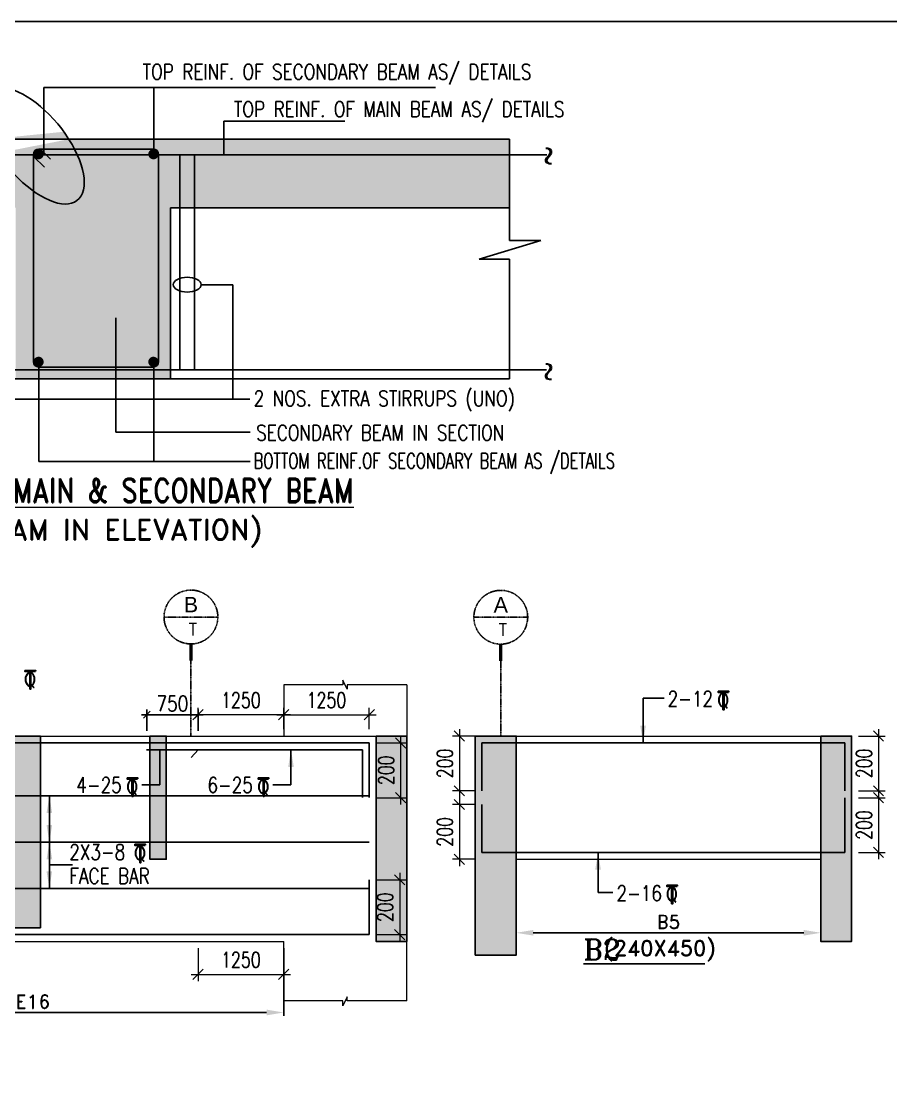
# Model space of a CAD drawing. Header units: millimetres. Extents: x 2061841 to 105821645, y -77612 to 48520811.
# Drawn here: x 2898143 to 2910842, y 43650 to 59297 of the extents above; entities that cross this region are included whole.
import ezdxf
from ezdxf.enums import TextEntityAlignment as Align

# ---------------------------------------------------------------- set-up
doc = ezdxf.new("R2010")
doc.units = ezdxf.units.MM
doc.header["$LTSCALE"] = 10
doc.header["$MEASUREMENT"] = 0
for name, pattern in [('$0$HIDDEN', [0.375, 0.25, -0.125]), ('AUDIT_I_161129175419-5', [0]), ('BASEMENT COLUMN SETTING OUT-PART 2_R4$0$CENTER', [2, 1.25, -0.25, 0.25, -0.25]), ('CENTER', [2, 1.25, -0.25, 0.25, -0.25])]:
    doc.linetypes.add(name, pattern=pattern)
for name, color, linetype in [('A-Grid-Tower', 8, 'CENTER'), ('BASEMENT COLUMN SETTING OUT-PART 2_R4$0$A-GRID-MAIN', 2, 'BASEMENT COLUMN SETTING OUT-PART 2_R4$0$CENTER'), ('BEAM', 4, 'Continuous'), ('BEAM HATCH', 252, 'Continuous'), ('BORDER', 5, 'Continuous'), ('DIM1', 3, 'Continuous'), ('HATCH', 33, 'Continuous'), ('LEADER', 3, 'Continuous'), ('REIN', 1, 'Continuous'), ('reinf', 1, 'Continuous'), ('S-BEAM', 4, 'Continuous'), ('SHEET', 7, 'Continuous'), ('VIN_BEAM', 4, 'Continuous')]:
    doc.layers.add(name, color=color, linetype=linetype)
for name, color, linetype, lineweight in [('GEN-LEDAR', 3, 'Continuous', 0), ('TEXT', 2, 'Continuous', 25), ('TEXT 3', 1, 'Continuous', 18), ('VIN_SLAB DIMENSION', 3, 'Continuous', 13)]:
    doc.layers.add(name, color=color, linetype=linetype, lineweight=lineweight)
doc.styles.add('200', font='romand.shx', dxfattribs={"width": 0.8, "height": 225})
doc.styles.add('BASEMENT COLUMN SETTING OUT-PART 2_R4$0$MAS-TXTL', font='arial.ttf', dxfattribs={"height": 200})
doc.styles.add('BASEMENT COLUMN SETTING OUT-PART 2_R4$0$MAS-TXTS', font='romans.shx', dxfattribs={"width": 0.8, "height": 180})
doc.styles.add('GRID', font='romand.shx')
doc.styles.add('PK', font='romand.shx', dxfattribs={"width": 0.7, "height": 225})
doc.styles.add('PRP 100', font='romand.shx', dxfattribs={"width": 0.75})
doc.styles.add('RD', font='romand.shx', dxfattribs={"width": 0.9, "height": 225})
doc.styles.add('ROMAND', font='romand', dxfattribs={"height": 200})
doc.styles.add('RT', font='romant.shx', dxfattribs={"height": 250})
doc.dimstyles.new('dim', dxfattribs={"dimtxt": 225, "dimasz": 150, "dimexe": 100, "dimexo": 100, "dimgap": 100, "dimtad": 1, "dimdec": 0, "dimlfac": -1, "dimrnd": 5, "dimdsep": 46, "dimtxsty": 'PRP 100', "dimblk": 'OBLIQUE', "dimcen": 1.5, "dimdle": 100, "dimclrd": 3, "dimclre": 3, "dimclrt": 2, "dimadec": 0, "dimazin": 0, "dimtfac": 1, "dimtdec": 0, "dimtix": 1, "dimtmove": 0, "dimatfit": 3, "dimldrblk": 'OBLIQUE', "dimfxl": 200, "dimlwd": -1, "dimlwe": -1, "dimarcsym": 0})
doc.dimstyles.new('GR', dxfattribs={"dimtxt": 225, "dimasz": 100, "dimexe": 50, "dimexo": 50, "dimgap": 40, "dimtad": 1, "dimdec": 0, "dimzin": 0, "dimdsep": 46, "dimtxsty": 'RD', "dimblk1": 'OBLIQUE', "dimblk2": 'OBLIQUE', "dimsah": 1, "dimcen": 0, "dimdle": 100, "dimclrd": 3, "dimclre": 3, "dimclrt": 2, "dimadec": 0, "dimazin": 0, "dimtfac": 1, "dimtdec": 0, "dimtix": 1, "dimtmove": 0, "dimatfit": 3, "dimfxl": 1, "dimtolj": 1, "dimtzin": 0, "dimarcsym": 0})
doc.dimstyles.new('GR1', dxfattribs={"dimtxt": 225, "dimasz": 125, "dimexe": 125, "dimexo": 100, "dimgap": 50, "dimtad": 1, "dimdec": 0, "dimzin": 3, "dimdsep": 46, "dimtxsty": '200', "dimblk1": 'OBLIQUE', "dimblk2": 'OBLIQUE', "dimsah": 1, "dimcen": 0.0625, "dimdle": 125, "dimclrd": 3, "dimclre": 3, "dimclrt": 2, "dimadec": 0, "dimazin": 0, "dimtfac": 1, "dimtdec": 0, "dimtix": 1, "dimtmove": 0, "dimatfit": 3, "dimfxl": 1, "dimtolj": 1, "dimtzin": 0, "dimarcsym": 0})
doc.dimstyles.new('GR2', dxfattribs={"dimtxt": 225, "dimasz": 100, "dimexe": 75, "dimexo": 75, "dimgap": 50, "dimtad": 1, "dimdec": 0, "dimdsep": 46, "dimtxsty": '200', "dimblk1": 'OBLIQUE', "dimblk2": 'OBLIQUE', "dimsah": 1, "dimcen": 50, "dimdle": 75, "dimclrd": 3, "dimclre": 3, "dimclrt": 2, "dimadec": 0, "dimazin": 0, "dimtfac": 1, "dimtdec": 0, "dimtix": 1, "dimtmove": 0, "dimatfit": 3, "dimldrblk": 'OBLIQUE', "dimfxl": 1, "dimtolj": 1, "dimtzin": 0, "dimarcsym": 0})
doc.dimstyles.new('GRID', dxfattribs={"dimtxt": 300, "dimasz": 75, "dimexe": 50, "dimexo": 50, "dimgap": 60, "dimtad": 1, "dimdec": 0, "dimdsep": 46, "dimtxsty": 'GRID', "dimblk1": 'OBLIQUE', "dimblk2": 'OBLIQUE', "dimsah": 1, "dimcen": 2.5, "dimdle": 50, "dimclrd": 3, "dimclre": 3, "dimclrt": 2, "dimadec": 0, "dimazin": 0, "dimtfac": 1, "dimtdec": 0, "dimtmove": 0, "dimatfit": 3, "dimldrblk": 'OBLIQUE', "dimfxl": 1, "dimarcsym": 0})

# ---------------------------------------------------------------- blocks, each defined once
blk = doc.blocks.new('*D1760')
at = {"layer": 'Defpoints', "color": 0, "linetype": 'Continuous', "ltscale": 20, "transparency": 16777216}
for p in [(2894645, 45562, 0), (2901975, 45424, 0), (2901975, 44820)]:
    blk.add_point(p, dxfattribs=at)
at = {"layer": 'DIM1', "color": 3, "linetype": 'Continuous', "lineweight": -2, "ltscale": 20, "transparency": 16777216}
for p, q in [((2894645, 45512), (2894645, 44770)), ((2901975, 45374), (2901975, 44770)), ((2894895, 44820), (2901725, 44820))]:
    blk.add_line(p, q, dxfattribs=at)
at = {"layer": 'DIM1', "color": 3, "linetype": 'Continuous', "ltscale": 20, "transparency": 16777216}
for points in [[(2894895, 44862), (2894895, 44778), (2894645, 44820)], [(2901725, 44862), (2901725, 44778), (2901975, 44820)]]:
    blk.add_solid(points, dxfattribs=at)
at = {"layer": 'DIM1', "color": 2, "linetype": 'Continuous', "ltscale": 20, "transparency": 16777216, "insert": (2898310, 44980), "char_height": 200, "attachment_point": 5, "style": 'GRID'}
blk.add_mtext('E16', dxfattribs=at)
blk = doc.blocks.new('_Oblique')
at = {"color": 0, "linetype": 'ByBlock', "lineweight": -2}
blk.add_line((-0.5, -0.5), (0.5, 0.5), dxfattribs=at)
blk = doc.blocks.new('A$C33BE299A')
at = {"layer": 'SHEET', "color": 4, "style": 'ROMAND'}
for s, height, p in [('T', 170, (-16.2, 0)), ('Q', 125, (-14.4, 26.9))]:
    blk.add_text(s, height=height, dxfattribs=at).set_placement(p)
blk = doc.blocks.new('*D1762')
at = {"layer": 'Defpoints', "color": 0, "linetype": 'Continuous', "ltscale": 20, "transparency": 16777216}
for p in [(2905372, 46466, 21), (2909822, 46376, 0), (2909822, 45984)]:
    blk.add_point(p, dxfattribs=at)
at = {"layer": 'DIM1', "color": 3, "linetype": 'Continuous', "lineweight": -2, "ltscale": 20, "transparency": 16777216}
for p, q in [((2905372, 46416), (2905372, 45934)), ((2909822, 46326), (2909822, 45934)), ((2905622, 45984), (2909572, 45984))]:
    blk.add_line(p, q, dxfattribs=at)
at = {"layer": 'DIM1', "color": 3, "linetype": 'Continuous', "ltscale": 20, "transparency": 16777216}
for points in [[(2905622, 46026), (2905622, 45943), (2905372, 45984)], [(2909572, 46026), (2909572, 45943), (2909822, 45984)]]:
    blk.add_solid(points, dxfattribs=at)
at = {"layer": 'DIM1', "color": 2, "linetype": 'Continuous', "ltscale": 20, "transparency": 16777216, "insert": (2907597, 46144), "char_height": 200, "attachment_point": 5, "style": 'GRID'}
blk.add_mtext('B5', dxfattribs=at)
blk = doc.blocks.new('*D1568')
at = {"layer": 'Defpoints', "color": 0, "transparency": 16777216}
for p in [(2903224, 48758, 52), (2903224, 47958, 51), (2903684, 47958)]:
    blk.add_point(p, dxfattribs=at)
at = {"layer": 'VIN_SLAB DIMENSION', "color": 3, "transparency": 16777216}
for p, q in [((2903684, 48858), (2903684, 47858)), ((2903324, 48758), (2903784, 48758)), ((2903324, 47958), (2903784, 47958))]:
    blk.add_line(p, q, dxfattribs=at)
at = {"layer": 'VIN_SLAB DIMENSION', "color": 3, "transparency": 16777216, "xscale": 150, "yscale": 150, "zscale": 150}
for p, rotation in [((2903684, 48758), 90), ((2903684, 47958), 270)]:
    blk.add_blockref('_Oblique', p, dxfattribs=dict(at, rotation=rotation))
at = {"layer": 'VIN_SLAB DIMENSION', "color": 2, "transparency": 16777216, "insert": (2903471, 48358), "char_height": 225, "attachment_point": 5, "rotation": 90, "style": 'PRP 100'}
blk.add_mtext('200', dxfattribs=at)
blk = doc.blocks.new('OBLIQUE')
blk = doc.blocks.new('*D1569')
at = {"layer": 'Defpoints', "color": 0, "transparency": 16777216}
for p in [(2903224, 46758, 52), (2903224, 45958, 51), (2903671, 45958)]:
    blk.add_point(p, dxfattribs=at)
at = {"layer": 'VIN_SLAB DIMENSION', "color": 3, "transparency": 16777216}
for p, q in [((2903671, 46858), (2903671, 45858)), ((2903324, 46758), (2903771, 46758)), ((2903324, 45958), (2903771, 45958))]:
    blk.add_line(p, q, dxfattribs=at)
at = {"layer": 'VIN_SLAB DIMENSION', "color": 3, "transparency": 16777216, "xscale": 150, "yscale": 150, "zscale": 150}
for p, rotation in [((2903671, 46758), 90), ((2903671, 45958), 270)]:
    blk.add_blockref('_Oblique', p, dxfattribs=dict(at, rotation=rotation))
at = {"layer": 'VIN_SLAB DIMENSION', "color": 2, "transparency": 16777216, "insert": (2903458, 46358), "char_height": 225, "attachment_point": 5, "rotation": 90, "style": 'PRP 100'}
blk.add_mtext('200', dxfattribs=at)
blk = doc.blocks.new('*D1571')
at = {"layer": 'Defpoints', "color": 0, "transparency": 16777216}
for p in [(2900725, 49170), (2900725, 48858), (2901975, 48858)]:
    blk.add_point(p, dxfattribs=at)
at = {"layer": 'VIN_SLAB DIMENSION', "color": 3, "transparency": 16777216}
for p, q in [((2902075, 49170), (2900625, 49170)), ((2900725, 48958), (2900725, 49270)), ((2901975, 48958), (2901975, 49270))]:
    blk.add_line(p, q, dxfattribs=at)
at = {"layer": 'VIN_SLAB DIMENSION', "color": 3, "transparency": 16777216, "xscale": 150, "yscale": 150, "zscale": 150, "rotation": 180}
blk.add_blockref('_Oblique', (2900725, 49170), dxfattribs=at)
at = {"layer": 'VIN_SLAB DIMENSION', "color": 3, "transparency": 16777216, "xscale": 150, "yscale": 150, "zscale": 150}
blk.add_blockref('_Oblique', (2901975, 49170), dxfattribs=at)
at = {"layer": 'VIN_SLAB DIMENSION', "color": 2, "transparency": 16777216, "insert": (2901350, 49382), "char_height": 225, "attachment_point": 5, "style": 'PRP 100'}
blk.add_mtext('1250', dxfattribs=at)
blk = doc.blocks.new('*D1572')
at = {"layer": 'BEAM', "color": 3, "lineweight": -2, "transparency": 16777216}
for p, q in [((2900800, 49170), (2899900, 49170)), ((2899975, 48933), (2899975, 49245)), ((2900725, 48933), (2900725, 49245))]:
    blk.add_line(p, q, dxfattribs=at)
at = {"layer": 'Defpoints', "color": 0, "transparency": 16777216}
for p in [(2899975, 49170), (2899975, 48858, 52), (2900725, 48858, 52)]:
    blk.add_point(p, dxfattribs=at)
at = {"layer": 'BEAM', "color": 3, "lineweight": -2, "transparency": 16777216, "xscale": 100, "yscale": 100, "zscale": 100, "rotation": 180}
blk.add_blockref('_Oblique', (2899975, 49170), dxfattribs=at)
at = {"layer": 'BEAM', "color": 3, "lineweight": -2, "transparency": 16777216, "xscale": 100, "yscale": 100, "zscale": 100}
blk.add_blockref('_Oblique', (2900725, 49170), dxfattribs=at)
at = {"layer": 'BEAM', "color": 2, "transparency": 16777216, "insert": (2900350, 49332), "char_height": 225, "attachment_point": 5, "style": '200'}
blk.add_mtext('\\A1;750', dxfattribs=at)
blk = doc.blocks.new('*D1574')
at = {"layer": 'Defpoints', "color": 0, "transparency": 16777216}
for p in [(2900725, 45858), (2901975, 45858), (2901975, 45377)]:
    blk.add_point(p, dxfattribs=at)
at = {"layer": 'VIN_SLAB DIMENSION', "color": 3, "transparency": 16777216}
for p, q in [((2900725, 45758), (2900725, 45277)), ((2901975, 45758), (2901975, 45277)), ((2900625, 45377), (2902075, 45377))]:
    blk.add_line(p, q, dxfattribs=at)
at = {"layer": 'VIN_SLAB DIMENSION', "color": 3, "transparency": 16777216, "xscale": 150, "yscale": 150, "zscale": 150, "rotation": 180}
blk.add_blockref('_Oblique', (2900725, 45377), dxfattribs=at)
at = {"layer": 'VIN_SLAB DIMENSION', "color": 3, "transparency": 16777216, "xscale": 150, "yscale": 150, "zscale": 150}
blk.add_blockref('_Oblique', (2901975, 45377), dxfattribs=at)
at = {"layer": 'VIN_SLAB DIMENSION', "color": 2, "transparency": 16777216, "insert": (2901350, 45590), "char_height": 225, "attachment_point": 5, "style": 'PRP 100'}
blk.add_mtext('1250', dxfattribs=at)
blk = doc.blocks.new('*D1582')
at = {"layer": 'Defpoints', "color": 0, "transparency": 16777216}
for p in [(2903225, 49170), (2901975, 48858), (2903225, 48858)]:
    blk.add_point(p, dxfattribs=at)
at = {"layer": 'VIN_SLAB DIMENSION', "color": 3, "transparency": 16777216}
for p, q in [((2901875, 49170), (2903325, 49170)), ((2901975, 48958), (2901975, 49270)), ((2903225, 48958), (2903225, 49270))]:
    blk.add_line(p, q, dxfattribs=at)
at = {"layer": 'VIN_SLAB DIMENSION', "color": 3, "transparency": 16777216, "xscale": 150, "yscale": 150, "zscale": 150, "rotation": 180}
blk.add_blockref('_Oblique', (2901975, 49170), dxfattribs=at)
at = {"layer": 'VIN_SLAB DIMENSION', "color": 3, "transparency": 16777216, "xscale": 150, "yscale": 150, "zscale": 150}
blk.add_blockref('_Oblique', (2903225, 49170), dxfattribs=at)
at = {"layer": 'VIN_SLAB DIMENSION', "color": 2, "transparency": 16777216, "insert": (2902600, 49382), "char_height": 225, "attachment_point": 5, "style": 'PRP 100'}
blk.add_mtext('1250', dxfattribs=at)
blk = doc.blocks.new('BASEMENT COLUMN SETTING OUT-PART 2_R4$0$GRID TARGET1')
blk.add_wipeout([(393, -655), (392, -641), (392, -628), (390, -614), (389, -600), (387, -587), (384, -573), (381, -560), (377, -547), (373, -534), (369, -521), (364, -508), (359, -495), (353, -483), (347, -471), (340, -459), (333, -447), (325, -435), (318, -424), (309, -413), (301, -403), (292, -392), (282, -382), (273, -373), (263, -363), (252, -354), (242, -346), (231, -337), (220, -330), (208, -322), (196, -315), (184, -308), (172, -302), (160, -296), (147, -291), (134, -286), (121, -282), (108, -278), (95, -274), (82, -271), (68, -268), (55, -266), (41, -265), (27, -263), (14, -263), (0, -262), (-14, -263), (-27, -263), (-41, -265), (-55, -266), (-68, -268), (-82, -271), (-95, -274), (-108, -278), (-121, -282), (-134, -286), (-147, -291), (-160, -296), (-172, -302), (-184, -308), (-196, -315), (-208, -322), (-220, -330), (-231, -337), (-242, -346), (-252, -354), (-263, -363), (-273, -373), (-282, -382), (-292, -392), (-301, -403), (-309, -413), (-318, -424), (-325, -435), (-333, -447), (-340, -459), (-347, -471), (-353, -483), (-359, -495), (-364, -508), (-369, -521), (-373, -534), (-377, -547), (-381, -560), (-384, -573), (-387, -587), (-389, -600), (-390, -614), (-392, -628), (-392, -641), (-393, -655), (-392, -669), (-392, -682), (-390, -696), (-389, -710), (-387, -723), (-384, -737), (-381, -750), (-377, -763), (-373, -776), (-369, -789), (-364, -802), (-359, -815), (-353, -827), (-347, -839), (-340, -851), (-333, -863), (-325, -875), (-318, -886), (-309, -897), (-301, -907), (-292, -918), (-282, -928), (-273, -937), (-263, -947), (-252, -956), (-242, -964), (-231, -973), (-220, -981), (-208, -988), (-196, -995), (-184, -1002), (-172, -1008), (-160, -1014), (-147, -1019), (-134, -1024), (-121, -1028), (-108, -1032), (-95, -1036), (-82, -1039), (-68, -1042), (-55, -1044), (-41, -1046), (-27, -1047), (-14, -1047), (0, -1048), (14, -1047), (27, -1047), (41, -1046), (55, -1044), (68, -1042), (82, -1039), (95, -1036), (108, -1032), (121, -1028), (134, -1024), (147, -1019), (160, -1014), (172, -1008), (184, -1002), (196, -995), (208, -988), (220, -981), (231, -973), (242, -964), (252, -956), (263, -947), (273, -937), (282, -928), (292, -918), (301, -907), (309, -897), (318, -886), (325, -875), (333, -863), (340, -851), (347, -839), (353, -827), (359, -815), (364, -802), (369, -789), (373, -776), (377, -763), (381, -750), (384, -737), (387, -723), (389, -710), (390, -696), (392, -682), (392, -669)])
blk.add_line((-393, -655), (393, -655))
at = {"const_width": 48.8}
blk.add_lwpolyline([(0, -1048), (0, -1292)], dxfattribs=at)
blk.add_circle((0, -655), 393)
for tag, height, style, p in [('AS', 225, 'BASEMENT COLUMN SETTING OUT-PART 2_R4$0$MAS-TXTL', (0, -586)), ('REF', 180, 'BASEMENT COLUMN SETTING OUT-PART 2_R4$0$MAS-TXTS', (29, -925))]:
    blk.add_attdef(tag, text='', height=height, dxfattribs=dict(style=style)).set_placement(p, align=Align.CENTER)
blk = doc.blocks.new('*D1309')
at = {"layer": 'Defpoints', "color": 0, "transparency": 16777216}
for p in [(2904872, 48858, 52), (2904542, 48058), (2904872, 48058, 51)]:
    blk.add_point(p, dxfattribs=at)
at = {"layer": 'VIN_SLAB DIMENSION', "color": 3, "transparency": 16777216}
for p, q in [((2904772, 48858), (2904442, 48858)), ((2904542, 48958), (2904542, 47958)), ((2904772, 48058), (2904442, 48058))]:
    blk.add_line(p, q, dxfattribs=at)
at = {"layer": 'VIN_SLAB DIMENSION', "color": 3, "transparency": 16777216, "xscale": 150, "yscale": 150, "zscale": 150}
for p, rotation in [((2904542, 48858), 90), ((2904542, 48058), 270)]:
    blk.add_blockref('_Oblique', p, dxfattribs=dict(at, rotation=rotation))
at = {"layer": 'VIN_SLAB DIMENSION', "color": 2, "transparency": 16777216, "insert": (2904330, 48458), "char_height": 225, "attachment_point": 5, "rotation": 90, "style": 'PRP 100'}
blk.add_mtext('200', dxfattribs=at)
blk = doc.blocks.new('*D1310')
at = {"layer": 'Defpoints', "color": 0, "transparency": 16777216}
for p in [(2904872, 47858, 52), (2904542, 47058), (2904872, 47058, 51)]:
    blk.add_point(p, dxfattribs=at)
at = {"layer": 'VIN_SLAB DIMENSION', "color": 3, "transparency": 16777216}
for p, q in [((2904542, 47958), (2904542, 46958)), ((2904772, 47858), (2904442, 47858)), ((2904772, 47058), (2904442, 47058))]:
    blk.add_line(p, q, dxfattribs=at)
at = {"layer": 'VIN_SLAB DIMENSION', "color": 3, "transparency": 16777216, "xscale": 150, "yscale": 150, "zscale": 150}
for p, rotation in [((2904542, 47858), 90), ((2904542, 47058), 270)]:
    blk.add_blockref('_Oblique', p, dxfattribs=dict(at, rotation=rotation))
at = {"layer": 'VIN_SLAB DIMENSION', "color": 2, "transparency": 16777216, "insert": (2904330, 47458), "char_height": 225, "attachment_point": 5, "rotation": 90, "style": 'PRP 100'}
blk.add_mtext('200', dxfattribs=at)
blk = doc.blocks.new('*D1311')
at = {"layer": 'Defpoints', "color": 0, "transparency": 16777216}
for p in [(2910272, 48858, 52), (2910272, 48058, 51), (2910665, 48058)]:
    blk.add_point(p, dxfattribs=at)
at = {"layer": 'VIN_SLAB DIMENSION', "color": 3, "transparency": 16777216}
for p, q in [((2910372, 48858), (2910765, 48858)), ((2910665, 48958), (2910665, 47958)), ((2910372, 48058), (2910765, 48058))]:
    blk.add_line(p, q, dxfattribs=at)
at = {"layer": 'VIN_SLAB DIMENSION', "color": 3, "transparency": 16777216, "xscale": 150, "yscale": 150, "zscale": 150}
for p, rotation in [((2910665, 48858), 90), ((2910665, 48058), 270)]:
    blk.add_blockref('_Oblique', p, dxfattribs=dict(at, rotation=rotation))
at = {"layer": 'VIN_SLAB DIMENSION', "color": 2, "transparency": 16777216, "insert": (2910453, 48458), "char_height": 225, "attachment_point": 5, "rotation": 90, "style": 'PRP 100'}
blk.add_mtext('200', dxfattribs=at)
blk = doc.blocks.new('*D1312')
at = {"layer": 'Defpoints', "color": 0, "transparency": 16777216}
for p in [(2910272, 47958, 52), (2910272, 47158, 51), (2910665, 47158)]:
    blk.add_point(p, dxfattribs=at)
at = {"layer": 'VIN_SLAB DIMENSION', "color": 3, "transparency": 16777216}
for p, q in [((2910665, 48058), (2910665, 47058)), ((2910372, 47958), (2910765, 47958)), ((2910372, 47158), (2910765, 47158))]:
    blk.add_line(p, q, dxfattribs=at)
at = {"layer": 'VIN_SLAB DIMENSION', "color": 3, "transparency": 16777216, "xscale": 150, "yscale": 150, "zscale": 150}
for p, rotation in [((2910665, 47958), 90), ((2910665, 47158), 270)]:
    blk.add_blockref('_Oblique', p, dxfattribs=dict(at, rotation=rotation))
at = {"layer": 'VIN_SLAB DIMENSION', "color": 2, "transparency": 16777216, "insert": (2910453, 47558), "char_height": 225, "attachment_point": 5, "rotation": 90, "style": 'PRP 100'}
blk.add_mtext('200', dxfattribs=at)

msp = doc.modelspace()

# ---------------------------------------------------------------- hatches: boundary and pattern name
at = {"layer": 'BEAM HATCH', "linetype": 'AUDIT_I_161129175419-5'}
h = msp.add_hatch(color=252, dxfattribs=at)
edge = h.paths.add_edge_path()
edge.add_line((2900320, 56576.6), (2905275.5, 56576.6))
edge.add_line((2905275.5, 56576.6), (2905275.5, 57576.6))
edge.add_line((2905275.5, 57576.6), (2898836.6, 57576.6))
edge.add_ellipse((2898315.4, 57480), major_axis=(-645.6, 793.7), ratio=0.4694482, start_angle=62.57001, end_angle=255.62807, ccw=False)
edge.add_line((2897687.3, 57576.6), (2893666.7, 57576.6))
edge.add_line((2893666.7, 57576.6), (2893666.7, 56576.6))
edge.add_line((2893666.7, 56576.6), (2898059.5, 56576.6))
edge.add_line((2898059.5, 56576.6), (2898059.5, 54076.6))
edge.add_line((2898059.5, 54076.6), (2900320, 54076.6))
edge.add_line((2900320, 54076.6), (2900320, 56576.6))
edge = h.paths.add_edge_path(flags=17)
edge.add_ellipse((2898315.4, 57480), major_axis=(-645.6, 793.7), ratio=0.4694482, start_angle=62.57001, end_angle=255.62807)
edge.add_line((2898836.6, 57576.6), (2897687.3, 57576.6))
at = {"layer": 'BEAM HATCH'}
for points in [[(2897969.9, 48858.3), (2898420, 48858.3), (2898420, 46058.3), (2897969.9, 46058.3)], [(2900020.5, 48858.3), (2900260.5, 48858.3), (2900260.5, 47058.3), (2900020.5, 47058.3)], [(2903325, 48858.3), (2903775, 48858.3), (2903775, 45858.3), (2903325, 45858.3)], [(2904771.9, 45658.3), (2905371.6, 45658.3), (2905371.6, 48858.3), (2904771.9, 48858.3)], [(2909821.9, 48858.3), (2910271.9, 48858.3), (2910271.9, 45858.3), (2909821.9, 45858.3)]]:
    msp.add_hatch(color=252, dxfattribs=at).paths.add_polyline_path(points)

# ---------------------------------------------------------------- linework, layer by layer
at = {"layer": 'A-Grid-Tower', "color": 6}
for p, q in [((2900620, 49960.4, 51.6), (2900620, 48858.3, 51.6)), ((2905146.9, 49957.1, 0), (2905146.9, 48858.3, -1.8))]:
    msp.add_line(p, q, dxfattribs=at)
at = {"layer": 'BEAM', "linetype": 'AUDIT_I_161129175419-5', "ltscale": 800}
for p, q in [((2893666.7, 57576.6), (2905275.5, 57576.6)), ((2905275.5, 57576.6), (2905275.5, 56096.5)), ((2900320, 56576.6), (2900320, 54076.6)), ((2900320, 56576.6), (2905275.5, 56576.6)), ((2905731.4, 56096.5), (2904832, 55825.5)), ((2905275.5, 56096.5), (2905731.4, 56096.5)), ((2904832, 55825.5), (2905275.5, 55825.5)), ((2905275.5, 55825.5), (2905275.5, 54076.6)), ((2893666.7, 54076.6), (2905275.5, 54076.6))]:
    msp.add_line(p, q, dxfattribs=at)
at = {"layer": 'BEAM', "lineweight": 13}
for p, q in [((2901975, 49604.4, 51.6), (2901975, 48858.3, 0)), ((2902841.4, 49604.4, -51.6), (2901975, 49604.4, 51.6)), ((2902841.4, 49675, -51.6), (2902841.4, 49604.4, -51.6)), ((2902904.5, 49543.4, -51.6), (2902841.4, 49675, -51.6)), ((2902904.5, 49604.4, -51.6), (2902904.5, 49543.4, -51.6)), ((2903775, 49604.4, 0), (2902904.5, 49604.4, -51.6)), ((2903775, 49604.4, 0), (2903775, 48858.3, 0)), ((2892920, 48858.3, 51.6), (2903775, 48858.3, 0)), ((2903325, 48858.3, 0), (2903325, 45858.3, 0)), ((2903775, 48858.3, 0), (2903775, 45858.3, 0)), ((2904771.9, 48858.3, 0), (2910271.9, 48858.3, 0)), ((2904771.9, 47058.3, 0), (2904771.9, 48858.3, 0)), ((2910271.9, 48858.3, 0), (2910271.9, 47058.3, 0)), ((2905371.6, 47058.3, 0), (2909821.9, 47058.3, 0)), ((2894645, 45858.3, 51.6), (2901975, 45858.3, 0)), ((2901975, 44989.3, 0), (2901975, 45858.3, 0)), ((2903325, 45858.3, 0), (2903775, 45858.3, 0)), ((2903775, 44989.3, 0), (2903775, 45858.3, 0)), ((2902838, 44989.3, -51.6), (2901975, 44989.3, 51.6)), ((2902901.1, 45050.2, -51.6), (2902838, 44918.7, -51.6)), ((2902838, 44918.7, -51.6), (2902838, 44989.3, -51.6)), ((2902901.1, 44989.3, -51.6), (2902901.1, 45050.2, -51.6)), ((2903775, 44989.3, 0), (2902901.1, 44989.3, -51.6))]:
    msp.add_line(p, q, dxfattribs=at)
at = {"layer": 'BEAM', "elevation": 0}
msp.add_lwpolyline([(2903325, 48858.3), (2903775, 48858.3), (2903775, 45858.3), (2903325, 45858.3)], close=True, dxfattribs=at)
at = {"layer": 'BORDER'}
msp.add_lwpolyline([(2841198.6, -702.5), (2931198.6, -702.5), (2931198.6, 59297.5), (2841198.6, 59297.5)], close=True, dxfattribs=at)
at = {"layer": 'HATCH', "color": 3, "linetype": 'AUDIT_I_161129175419-5', "ltscale": 800}
for p, q in [((2898471.1, 57338.4), (2898471.1, 58333.7)), ((2898471.1, 58333.7), (2904191.7, 58333.7)), ((2900076.8, 57301.7), (2900076.8, 58333.7)), ((2900768.5, 55450.9), (2901229.7, 55450.9)), ((2901229.7, 55450.9), (2901229.7, 53777.7)), ((2898395.7, 54343.6), (2898395.7, 52870.1)), ((2900076.9, 54380.3), (2900076.9, 52870.1)), ((2896682, 53777.7), (2901229.7, 53777.7)), ((2901229.7, 53777.7), (2901478.7, 53777.7)), ((2898395.7, 52870.1), (2901484.2, 52870.1))]:
    msp.add_line(p, q, dxfattribs=at)
at = {"layer": 'HATCH', "color": 3, "linetype": 'AUDIT_I_161129175419-5', "ltscale": 800, "extrusion": (0, 0, -1)}
msp.add_ellipse((2898315.4, 57480, 31.9), major_axis=(-645.6, 793.7), ratio=0.4694482, start_param=0.2159754, end_param=5.9155819, dxfattribs=at)
at = {"layer": 'HATCH', "color": 3, "linetype": 'AUDIT_I_161129175419-5', "ltscale": 800}
msp.add_ellipse((2900565.3, 55452.8, 31.9), major_axis=(-203.3, 0), ratio=0.531257, dxfattribs=at)
at = {"layer": 'LEADER', "color": 3}
msp.add_line((2898551.7, 46978, 50.6), (2898891.3, 46978, 50.6), dxfattribs=at)
at = {"layer": 'REIN'}
for p, q in [((2896810.6, 48758.3, 51.6), (2903224.1, 48758.3, 51.6)), ((2903224.1, 48758.3, 51.6), (2903224.1, 47958.3, 51.2)), ((2904871.9, 48758.3, 0), (2904871.9, 48058.3, 0)), ((2904872.2, 48758.3, 0), (2910171.9, 48758.3, 0)), ((2910171.6, 48758.3, 0), (2910171.6, 48056.7, 0)), ((2899972.2, 48658.3, 51.6), (2903124.1, 48658.3, 51.5)), ((2900724.4, 48658.3, 12.3), (2900624.1, 48543, 12.3)), ((2903124.1, 48658.3, 51.5), (2903124.1, 47958.3, 51.2)), ((2893394.4, 47983.3, 51.2), (2903224.1, 47983.3, 51.2)), ((2910171.6, 47957.8, 0), (2910171.6, 47158.3, 0)), ((2904871.9, 47858.3, 0), (2904871.9, 47158.3, 0)), ((2893394.2, 47308.3, 50.9), (2903224.1, 47308.3, 50.9)), ((2904871.9, 47158.3, 0), (2910171.6, 47158.3, 0)), ((2893394.2, 46633.3, 50.6), (2903224, 46633.3, 50.6)), ((2903224.1, 46758.3, 50.6), (2903224.1, 45958.3, 50.2)), ((2893394.4, 45958.3, 50.2), (2903224.1, 45958.3, 50.2))]:
    msp.add_line(p, q, dxfattribs=at)
at = {"layer": 'reinf', "linetype": 'AUDIT_I_161129175419-5', "ltscale": 800}
for p, q in [((2898398.1, 57433), (2900067.6, 57433)), ((2898569.8, 57285.1), (2898422.7, 57432)), ((2893115.9, 57350.4), (2905821.7, 57350.4)), ((2898318.1, 54329), (2898318.1, 57353)), ((2898479.3, 57166.1), (2898321.7, 57323.6)), ((2900147.6, 57353), (2900147.6, 54329)), ((2900455.8, 54208.9), (2900455.8, 57350.4)), ((2900671.8, 54208.9), (2900671.8, 57350.4)), ((2893113.7, 54208.9), (2905814.4, 54208.9)), ((2898398.1, 54249), (2900067.6, 54249))]:
    msp.add_line(p, q, dxfattribs=at)
at = {"layer": 'reinf', "color": 3, "linetype": 'AUDIT_I_161129175419-5', "const_width": 75, "elevation": 31.9}
for points in [[(2898356.2, 57357.9, -1), (2898431.2, 57357.9, -1)], [(2900109.6, 57357.9, 1), (2900034.6, 57357.9, 1)], [(2898356.2, 54324.2, 1), (2898431.2, 54324.2, 1)], [(2900109.6, 54324.2, -1), (2900034.6, 54324.2, -1)]]:
    msp.add_lwpolyline(points, format="xyb", close=True, dxfattribs=at)
at = {"layer": 'reinf', "linetype": 'AUDIT_I_161129175419-5', "ltscale": 50}
for centre, start, end in [((2898398.1, 57353, 31.9), 90, 180), ((2900067.6, 57353, 31.9), 0, 90), ((2898398.1, 54329, 31.9), 180, 270), ((2900067.6, 54329, 31.9), 270, 0)]:
    msp.add_arc(centre, 80, start, end, dxfattribs=at)
at = {"layer": 'S-BEAM', "linetype": '$0$HIDDEN'}
msp.add_line((2909821.9, 48858.3, 0), (2909821.9, 47058.3, 0), dxfattribs=at)
at = {"layer": 'VIN_BEAM'}
msp.add_lwpolyline([(2897969.9, 48858.3), (2898420, 48858.3), (2898420, 46058.3), (2897969.9, 46058.3)], close=True, dxfattribs=at)
at = {"layer": 'VIN_BEAM', "elevation": 0}
for points in [[(2900020.5, 48858.3), (2900260.5, 48858.3), (2900260.5, 47058.3), (2900020.5, 47058.3)], [(2904771.9, 45658.3), (2905371.6, 45658.3), (2905371.6, 48858.3), (2904771.9, 48858.3)], [(2909821.9, 48858.3), (2910271.9, 48858.3), (2910271.9, 45858.3), (2909821.9, 45858.3)]]:
    msp.add_lwpolyline(points, close=True, dxfattribs=at)

# ---------------------------------------------------------------- block references
at = {"layer": 'TEXT', "color": 1, "xscale": 1.600000001490116, "yscale": 1.600000001490116, "zscale": 1.600000001490116}
for p in [(2898197.8, 49544.8, 243709.9), (2908325, 49241.8, 243658.3), (2899690.9, 47975.2, 243635.8), (2901606.1, 47975.2, 243635.8), (2907574.7, 46407.3, 243658.3)]:
    msp.add_blockref('A$C33BE299A', p, dxfattribs=at)
at = {"layer": 'TEXT', "color": 2, "xscale": 1.600000001490116, "yscale": 1.600000001490116, "zscale": 1.600000001490116}
msp.add_blockref('A$C33BE299A', (2899804.2, 47006.2, 243708.5), dxfattribs=at)

# ---------------------------------------------------------------- texts
at = {"layer": 'TEXT', "color": 2, "linetype": 'AUDIT_I_161129175419-5', "style": 'RD'}
for s, width, p in [('TOP REINF. OF SECONDARY BEAM AS/ DETAILS', 0.8, (2899915.2, 58449.5, 31.9)), ('TOP REINF. OF MAIN BEAM AS/ DETAILS', 0.8, (2901248.6, 57902.1, 31.9)), ('2 NOS. EXTRA STIRRUPS (UNO)', 0.8, (2901536.1, 53678.5, 31.9)), ('SECONDARY BEAM IN SECTION', 0.8, (2901573.4, 53176, 31.9)), ('BOTTOM REINF.OF SECONDARY BEAM AS /DETAILS', 0.7, (2901536.1, 52764.2, 31.9))]:
    msp.add_text(s, height=225, dxfattribs=dict(at, width=width)).set_placement(p)
at = {"layer": 'TEXT', "color": 1, "linetype": 'AUDIT_I_161129175419-5', "style": 'RT'}
for p in [(2905969.2, 57180.3, 31.9), (2905968.7, 54029.5, 31.9)]:
    msp.add_text('~', height=288, rotation=90, dxfattribs=at).set_placement(p)
at = {"layer": 'TEXT', "color": 2, "style": 'PK', "width": 0.8}
for s, p in [('2-12', (2907584.5, 49288.7, -0.2)), ('4-25', (2898946, 48030.6, -22.4)), ('6-25', (2900861.2, 48030.6, -22.4)), ('2X3-8', (2898842.5, 47050.6, 50.6)), ('FACE BAR', (2898846.1, 46701.6, 50.6)), ('2-16', (2906837.6, 46449, -0.2))]:
    msp.add_text(s, height=225, dxfattribs=at).set_placement(p)
at = {"layer": 'TEXT', "color": 1, "style": 'RT'}
msp.add_text('%%UB2      ', height=300, dxfattribs=at).set_placement((2907242, 45741.4, 0), align=Align.MIDDLE_CENTER)
at = {"layer": 'TEXT', "color": 2, "style": 'RD'}
msp.add_text('(240X450)', height=225, dxfattribs=at).set_placement((2906664.1, 45647.3, 0))
at = {"layer": 'TEXT 3', "linetype": 'AUDIT_I_161129175419-5', "ltscale": 30, "style": 'RD', "width": 0.8}
msp.add_text('%%uTYP. JUNCTION DETAILS OF MAIN & SECONDARY BEAM', height=350, dxfattribs=at).set_placement((2892666.7, 52270.8, 31.9))
at = {"layer": 'TEXT 3', "linetype": 'AUDIT_I_161129175419-5', "ltscale": 30, "style": 'RD'}
msp.add_text('(SHOWING MAIN BEAM IN ELEVATION)', height=300, dxfattribs=at).set_placement((2894093.7, 51724, 31.9))

# ---------------------------------------------------------------- dimensions: what is measured, and where the dimension line sits
at = {"layer": 'BEAM'}
dim = msp.add_linear_dim(base=(2899975, 49170, -51.6), p1=(2900725, 48858.3, 0), p2=(2899975, 48858.3, 0), angle=180, dimstyle='GR2', override={"dimldrblk": 'OBLIQUE'}, dxfattribs=at)
dim.commit()
dim.dimension.update_dxf_attribs({"geometry": '*D1572', "text_midpoint": (2900350, 49332.5, -51.6)})
at = {"layer": 'DIM1', "linetype": 'Continuous', "ltscale": 20}
for base, p1, p2, text, picture, middle in [((2909821.9, 45984.2, 0), (2905371.6, 46466.2, 21.3), (2909821.9, 46375.9, 0), 'B5', '*D1762', (2907596.7, 46144.2, 0)), ((2901975, 44820, 51.6), (2894645, 45562.5, 51.6), (2901975, 45423.8, 51.6), 'E16', '*D1760', (2898310, 44980, 51.6))]:
    dim = msp.add_linear_dim(base=base, p1=p1, p2=p2, text=text, dimstyle='GRID', override={"dimtxt": 200, "dimasz": 250, "dimtxsty": 'GRID', "dimsah": 0, "dimtmove": 1}, dxfattribs=at)
    dim.commit()
    dim.dimension.update_dxf_attribs({"geometry": picture, "text_midpoint": middle})
at = {"layer": 'VIN_SLAB DIMENSION'}
dim = msp.add_linear_dim(base=(2900725, 49170, 0), p1=(2901975, 48858.3, 0), p2=(2900725, 48858.3, 0), angle=180, dimstyle='dim', dxfattribs=at)
dim.commit()
dim.dimension.update_dxf_attribs({"geometry": '*D1571', "text_midpoint": (2901350, 49382.5, 0)})
for base, p1, p2, picture, middle in [((2903225, 49170, 0), (2901975, 48858.3, 0), (2903225, 48858.3, 0), '*D1582', (2902600, 49382.5, 0)), ((2901975, 45377.4, 0), (2900725, 45858.3, 0), (2901975, 45858.3, 0), '*D1574', (2901350, 45589.9, 0))]:
    dim = msp.add_linear_dim(base=base, p1=p1, p2=p2, dimstyle='dim', dxfattribs=at)
    dim.commit()
    dim.dimension.update_dxf_attribs({"geometry": picture, "text_midpoint": middle})
for base, p1, p2, picture, middle in [((2903683.7, 47958.3), (2903224.1, 48758.3, 51.6), (2903224.1, 47958.3, 51.2), '*D1568', (2903471.2, 48358.3)), ((2904542.1, 48058.3, 0), (2904871.9, 48858.3, 51.6), (2904871.9, 48058.3, 51.2), '*D1309', (2904329.6, 48458.3, 0)), ((2910665.3, 48058.3, 0), (2910271.6, 48858.3, 51.6), (2910271.6, 48058.3, 51.2), '*D1311', (2910452.8, 48458.3, 0)), ((2910665.3, 47158.3, 0), (2910271.6, 47958.3, 51.6), (2910271.6, 47158.3, 51.2), '*D1312', (2910452.8, 47558.3, 0)), ((2904542.1, 47058.3, 0), (2904871.9, 47858.3, 51.6), (2904871.9, 47058.3, 51.2), '*D1310', (2904329.6, 47458.3, 0)), ((2903670.5, 45958.3, -1), (2903224.1, 46758.3, 50.6), (2903224.1, 45958.3, 50.2), '*D1569', (2903458, 46358.3, -1))]:
    dim = msp.add_linear_dim(base=base, p1=p1, p2=p2, angle=90, text='200', dimstyle='dim', dxfattribs=at)
    dim.commit()
    dim.dimension.update_dxf_attribs({"geometry": picture, "text_midpoint": middle})

# ---------------------------------------------------------------- leaders
at = {"layer": 'GEN-LEDAR', "linetype": 'AUDIT_I_161129175419-5'}
for points in [[(2901102.6, 57350.4, 31.9), (2901102.6, 57840.8, 31.9), (2902866.9, 57840.8, 31.9)], [(2899522, 54968.1, 31.9), (2899522, 53296.2, 31.9), (2901487.2, 53296.2, 31.9)]]:
    msp.add_leader(points, dimstyle='GR1', override={"dimasz": 225}, dxfattribs=at)
at = {"layer": 'LEADER', "color": 3}
for points in [[(2907225.5, 48758, 0), (2907225.5, 49411.3, 0), (2907532.9, 49411.3, 0)], [(2900166.4, 48658.3, 29.1), (2900166.4, 48145.4, 29.1), (2899902.5, 48145.4, 29.1)], [(2902081.7, 48658.3, 29.1), (2902081.7, 48145.4, 29.1), (2901817.7, 48145.4, 29.1)], [(2898551.7, 47983.7, 50.9), (2898551.7, 47434.3, 50.9)], [(2898551.7, 47308.3, 50.9), (2898551.7, 47983.3, 50.9)], [(2898551.7, 47308.7, 50.6), (2898551.7, 46759.3, 50.6)], [(2898551.7, 46633.3, 50.6), (2898551.7, 47308.3, 50.6)], [(2906567.9, 47158.3, 0), (2906567.9, 46571.6, 0), (2906786, 46571.6, 0)]]:
    msp.add_leader(points, dimstyle='GR', override={"dimasz": 250}, dxfattribs=at)

# ---------------------------------------------------------------- next in the draw order: block references
at = {"layer": 'BASEMENT COLUMN SETTING OUT-PART 2_R4$0$A-GRID-MAIN', "color": 240, "true_color": 0xed1f24}
for p, values in [((2900620, 51252.2, 51.6), {'REF': 'T', 'AS': 'B'}), ((2905146.9, 51248.9, 0), {'REF': 'T', 'AS': 'A'})]:
    msp.add_blockref('BASEMENT COLUMN SETTING OUT-PART 2_R4$0$GRID TARGET1', p, dxfattribs=at).add_auto_attribs(values)

doc.saveas('drawing.dxf')
